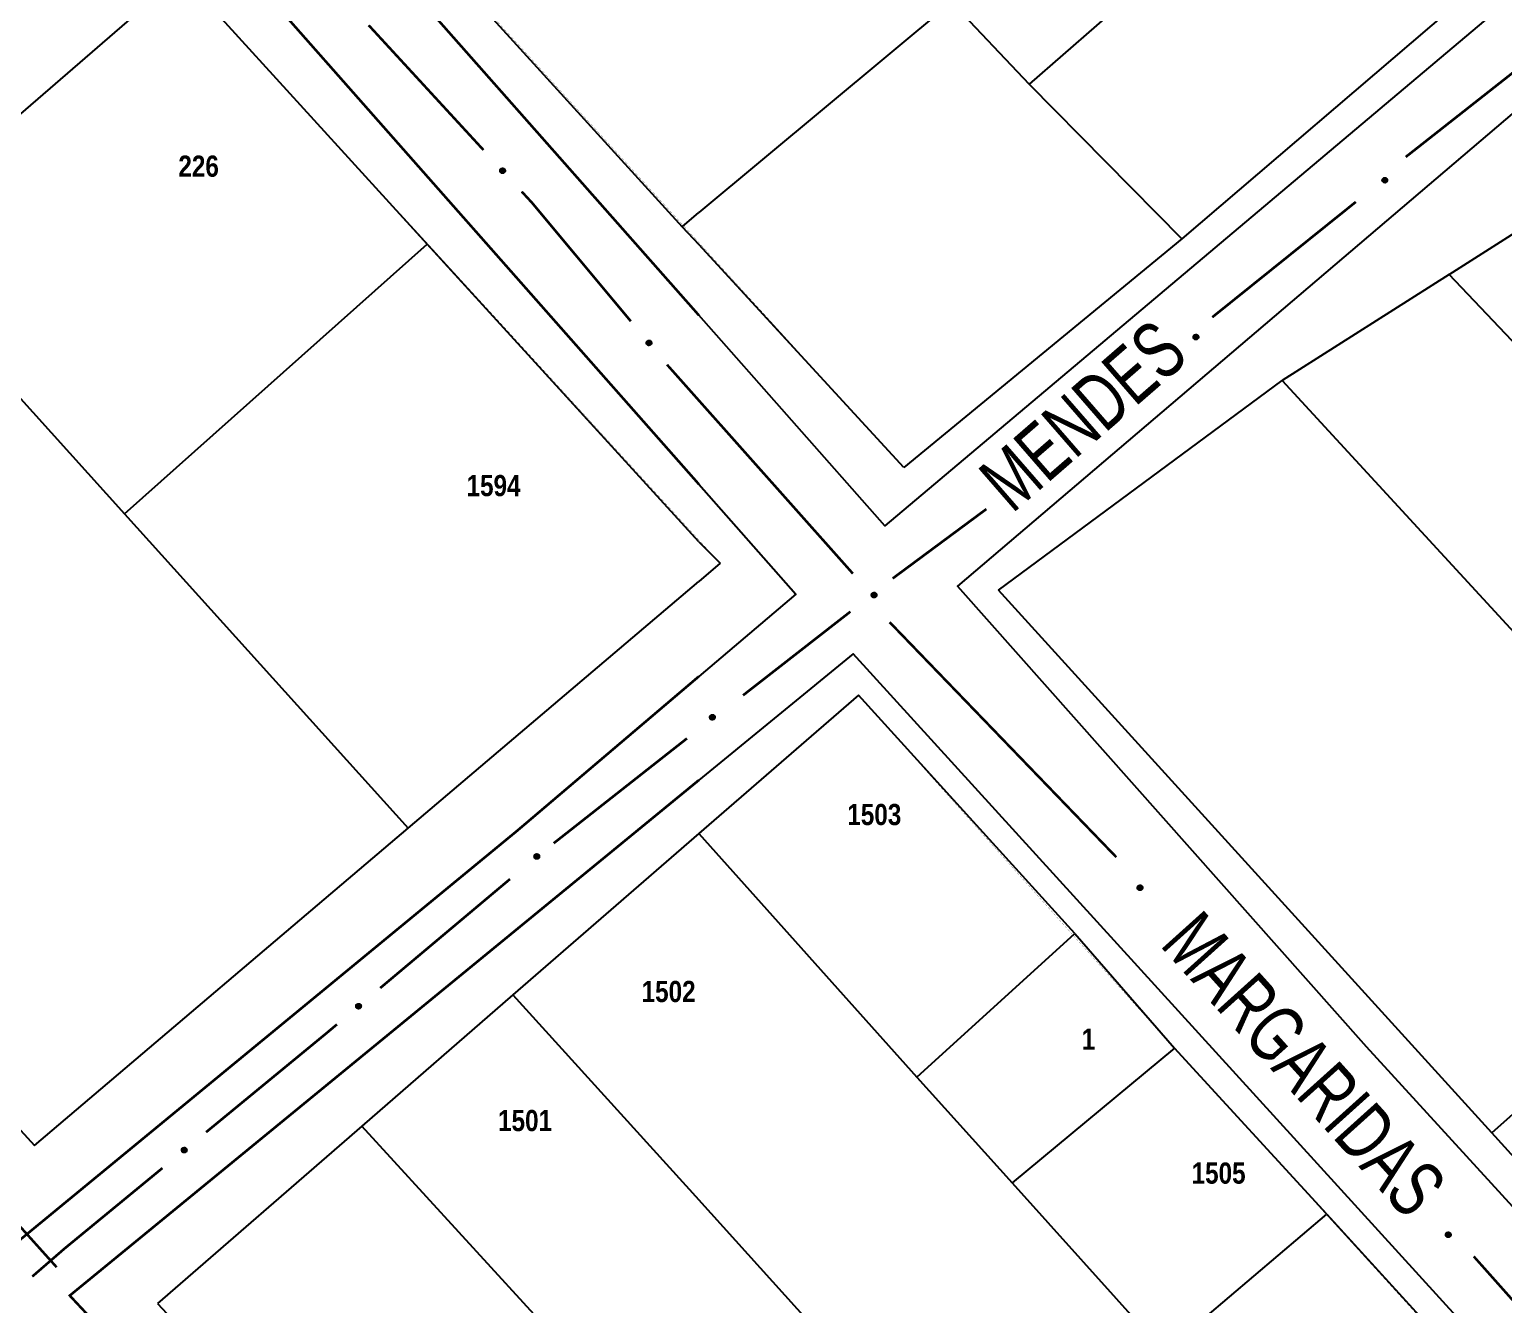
# Model space of a CAD drawing. Extents: x 201549 to 203722, y 4857623 to 4859778.
# Drawn here: x 203430.5 to 203534.8, y 4858396.6 to 4858486.9 of the extents above; entities that cross this region are included whole.
import ezdxf
from ezdxf.enums import TextEntityAlignment as Align

# ---------------------------------------------------------------- set-up
doc = ezdxf.new("R2010")
doc.units = 0
doc.header["$LTSCALE"] = 1.5
doc.header["$MEASUREMENT"] = 0
for name, color, linetype in [('CD-MALHA-LOTES', 40, 'CONTINUOUS'), ('HD-VALAS-DRENOS', 170, 'CONTINUOUS'), ('RU-QUADRAS', 6, 'CONTINUOUS'), ('SV-EIXO-RUA-N-PAV', 6, 'CONTINUOUS'), ('SV-RUA-NAO-PAV-S-GUIA-C-GUIA', 7, 'CONTINUOUS'), ('SV-TXT-RUA-N-PAV-S-GUIA-C-GUIA', 7, 'CONTINUOUS'), ('Th_NmrPort', 1, 'CONTINUOUS')]:
    doc.layers.add(name, color=color, linetype=linetype)
doc.styles.add('ARIAL', font='ARIAL.TTF')
doc.styles.get("Standard").update_dxf_attribs({"font": 'swisscbo.ttf'})

msp = doc.modelspace()

# ---------------------------------------------------------------- linework, layer by layer
at = {"layer": 'CD-MALHA-LOTES', "linetype": 'Continuous'}
for p, q in [((203520.73, 4858500.02), (203501.25, 4858483.02)), ((203459.65, 4858491.67), (203476.68, 4858472.92)), ((203419.65, 4858472.07), (203441.26, 4858490.77)), ((203458.64, 4858471.69), (203441.26, 4858490.77)), ((203495.76, 4858488.82), (203477.87, 4858473.93)), ((203495.76, 4858488.82), (203501.25, 4858483.02)), ((203531.06, 4858488.29), (203512.05, 4858472.05)), ((203501.25, 4858483.02), (203512.05, 4858472.05)), ((203530.97, 4858469.54), (203540.27, 4858475.44)), ((203476.68, 4858472.92), (203477.87, 4858473.93)), ((203419.65, 4858472.07), (203437.21, 4858452.59)), ((203476.68, 4858472.92), (203477.87, 4858471.67)), ((203512.05, 4858472.05), (203492.39, 4858455.87)), ((203437.21, 4858452.59), (203458.64, 4858471.69)), ((203477.87, 4858450.6), (203458.64, 4858471.69)), ((203492.39, 4858455.87), (203477.87, 4858471.67)), ((203530.97, 4858469.54), (203519.17, 4858462.04)), ((203553.88, 4858445.4), (203530.97, 4858469.54)), ((203499.08, 4858447.19), (203519.17, 4858462.04)), ((203519.17, 4858462.04), (203542.54, 4858436.61)), ((203437.21, 4858452.59), (203457.29, 4858430.32)), ((203477.87, 4858450.6), (203479.38, 4858449.09)), ((203479.38, 4858449.09), (203477.87, 4858447.79)), ((203392.97, 4858448.99), (203430.84, 4858407.87)), ((203457.29, 4858430.32), (203477.87, 4858447.79)), ((203533.99, 4858408.75), (203499.08, 4858447.19)), ((203489.17, 4858439.74), (203477.86, 4858429.95)), ((203504.48, 4858422.86), (203489.17, 4858439.74)), ((203430.84, 4858407.87), (203457.29, 4858430.32)), ((203477.86, 4858429.95), (203464.71, 4858418.52)), ((203477.86, 4858429.95), (203493.29, 4858412.71)), ((203533.99, 4858408.75), (203552.75, 4858425.5)), ((203493.29, 4858412.71), (203504.48, 4858422.86)), ((203504.48, 4858422.86), (203511.53, 4858414.75)), ((203464.71, 4858418.52), (203454.01, 4858409.23)), ((203464.71, 4858418.52), (203477.87, 4858404.01)), ((203511.53, 4858414.75), (203500.05, 4858405.21)), ((203522.33, 4858403), (203511.53, 4858414.75)), ((203493.29, 4858412.71), (203500.05, 4858405.21)), ((203454.01, 4858409.23), (203439.56, 4858396.68)), ((203475.13, 4858386.18), (203454.01, 4858409.23)), ((203541.68, 4858400.28), (203533.99, 4858408.75)), ((203500.05, 4858405.21), (203510.82, 4858393.24)), ((203485.72, 4858395.3), (203477.87, 4858404.01)), ((203510.82, 4858393.24), (203522.33, 4858403)), ((203522.33, 4858403), (203530.69, 4858393.82)), ((203439.56, 4858396.68), (203460.93, 4858373.78))]:
    msp.add_line(p, q, dxfattribs=at)
at = {"layer": 'HD-VALAS-DRENOS', "const_width": 0.18}
msp.add_lwpolyline([(203432.414344, 4858399.238657), (203407.524924, 4858426.952882), (203369.737148, 4858469.473044)], dxfattribs=at)
at = {"layer": 'RU-QUADRAS', "linetype": 'Continuous'}
for points in [[(203373.08, 4858586.75, 0.01, 0.01, 0), (203409.89, 4858620.94, 0.01, 0.01, -0.004572116), (203531.06, 4858488.29, 0.01, 0.01, -0.0091874441), (203492.39, 4858455.87, 0.01, 0.01, 0)], [(203315.7, 4858533.48, 0.01, 0.01, 0), (203363.26, 4858577.71, 0.01, 0.01, 0.0047833237), (203479.38, 4858449.09, 0.01, 0.01, 0), (203430.84, 4858407.87, 0.01, 0.01, -0.0035769616)], [(203499.08, 4858447.19, 0.01, 0.01, 0), (203519.17, 4858462.04, 0.01, 0.01, 0), (203540.27, 4858475.44, 0.01, 0.01, 0), (203639.09, 4858367.97, 0.01, 0.01, 0), (203647.12, 4858358.55, 0.01, 0.01, 0), (203670.04, 4858332.85, 0.01, 0.01, -0.0187571394), (203652.09, 4858317.14, 0.01, 0.01, 0), (203633.3, 4858299.16, 0.01, 0.01, 0)], [(203439.56, 4858396.68, 0.01, 0.01, 0), (203489.17, 4858439.74, 0.01, 0.01, 0.0065554395), (203549.81, 4858373.08, 0.01, 0.01, 0), (203609.25, 4858306.92, 0.01, 0.01, 0), (203620.28, 4858293.85, 0.01, 0.01, 0), (203621.27, 4858292.05, 0.01, 0.01, 0), (203621.02, 4858289.82, 0.01, 0.01, 0), (203619.04, 4858286.11, 0.01, 0.01, 0), (203615.33, 4858281.91, 0.01, 0.01, 0), (203595.99, 4858263.94, 0.01, 0.01, 0), (203575.2, 4858246.49, 0.01, 0.01, 0.0119386036)]]:
    msp.add_lwpolyline(points, format="xyseb", close=True, dxfattribs=at)
at = {"layer": 'SV-EIXO-RUA-N-PAV', "const_width": 0.18}
for points in [[(203454.501525, 4858487.182565), (203462.624807, 4858478.350108)], [(203527.904355, 4858477.854805), (203537.333967, 4858485.276558)], [(203465.332568, 4858475.405956), (203466.009508, 4858474.669918)], [(203466.009508, 4858474.669918), (203466.062455, 4858474.612348)], [(203466.062455, 4858474.612348), (203473.055534, 4858466.222937)], [(203514.211422, 4858466.506703), (203524.372389, 4858474.674031)], [(203475.616682, 4858463.150394), (203488.771608, 4858448.356803)], [(203491.590136, 4858448.011289), (203498.221756, 4858452.925406)], [(203480.998772, 4858439.736825), (203488.59522, 4858445.66106)], [(203491.376214, 4858444.913259), (203507.417307, 4858428.279392)], [(203467.597178, 4858429.261656), (203477.02679, 4858436.683409)], [(203455.315424, 4858419.00806), (203464.503882, 4858426.726365)], [(203450.714634, 4858415.1568), (203451.484099, 4858415.789747)], [(203451.484099, 4858415.789747), (203452.252604, 4858416.435292)], [(203442.991737, 4858408.804095), (203450.714634, 4858415.1568)], [(203432.981569, 4858400.569924), (203439.902578, 4858406.263013)], [(203430.68554, 4858398.580033), (203432.952607, 4858400.544824)], [(203432.952607, 4858400.544824), (203432.981569, 4858400.569924)], [(203532.719137, 4858400.008398), (203545.874063, 4858385.214807)]]:
    msp.add_lwpolyline(points, dxfattribs=at)
at = {"layer": 'SV-EIXO-RUA-N-PAV'}
for points in [[(203463.962448, 4858477.058304), (203464.011337, 4858477.056953), (203464.053079, 4858477.045794), (203464.085216, 4858477.026467), (203464.10916, 4858477.001983), (203464.130835, 4858476.974176), (203464.146503, 4858476.941319), (203464.155815, 4858476.901), (203464.154804, 4858476.851947), (203464.140562, 4858476.809938), (203464.123299, 4858476.777418), (203464.099207, 4858476.75098), (203464.071841, 4858476.730376), (203464.037173, 4858476.71523), (203463.996221, 4858476.706193), (203463.946921, 4858476.708403), (203463.906074, 4858476.719624), (203463.875481, 4858476.739134), (203463.849055, 4858476.763524), (203463.827267, 4858476.792178), (203463.812073, 4858476.824519), (203463.803048, 4858476.865768), (203463.805874, 4858476.914398), (203463.8166, 4858476.955266), (203463.835676, 4858476.986125), (203463.860273, 4858477.0116), (203463.887899, 4858477.033679), (203463.920272, 4858477.050804), (203463.962448, 4858477.058304)], [(203526.404681, 4858476.387591), (203526.453587, 4858476.387165), (203526.495533, 4858476.376797), (203526.528029, 4858476.358081), (203526.552432, 4858476.334054), (203526.574629, 4858476.306662), (203526.590915, 4858476.274107), (203526.600988, 4858476.233971), (203526.600904, 4858476.184908), (203526.58746, 4858476.142637), (203526.570815, 4858476.109797), (203526.547226, 4858476.082908), (203526.520255, 4858476.06179), (203526.485879, 4858476.045991), (203526.445106, 4858476.036181), (203526.395773, 4858476.037459), (203526.35472, 4858476.047905), (203526.323764, 4858476.066834), (203526.296882, 4858476.090719), (203526.274556, 4858476.118956), (203526.258753, 4858476.151005), (203526.24895, 4858476.192075), (203526.250857, 4858476.24075), (203526.260808, 4858476.281814), (203526.279297, 4858476.313028), (203526.303408, 4858476.338964), (203526.330611, 4858476.361561), (203526.362655, 4858476.379295), (203526.404681, 4858476.387591)], [(203474.328668, 4858464.867515), (203474.377434, 4858464.863784), (203474.418583, 4858464.850605), (203474.449739, 4858464.829736), (203474.472463, 4858464.804115), (203474.492758, 4858464.775285), (203474.506807, 4858464.741704), (203474.514144, 4858464.700979), (203474.510745, 4858464.652034), (203474.494474, 4858464.610768), (203474.475648, 4858464.579127), (203474.450296, 4858464.553894), (203474.421959, 4858464.534648), (203474.386595, 4858464.521208), (203474.345251, 4858464.514176), (203474.296118, 4858464.518785), (203474.255865, 4858464.531982), (203474.226259, 4858464.552959), (203474.201052, 4858464.578607), (203474.180685, 4858464.608288), (203474.167085, 4858464.641331), (203474.160079, 4858464.68297), (203474.165271, 4858464.731405), (203474.177975, 4858464.771702), (203474.198531, 4858464.801595), (203474.22434, 4858464.825843), (203474.253009, 4858464.84655), (203474.286177, 4858464.862078), (203474.328668, 4858464.867515)], [(203513.03449, 4858465.277419), (203513.083396, 4858465.276993), (203513.125342, 4858465.266625), (203513.157838, 4858465.247909), (203513.182241, 4858465.223882), (203513.204438, 4858465.19649), (203513.220724, 4858465.163935), (203513.230797, 4858465.123799), (203513.230713, 4858465.074736), (203513.217269, 4858465.032465), (203513.200624, 4858464.999625), (203513.177035, 4858464.972736), (203513.150064, 4858464.951618), (203513.115688, 4858464.935819), (203513.074915, 4858464.926009), (203513.025582, 4858464.927287), (203512.984529, 4858464.937733), (203512.953573, 4858464.956662), (203512.926691, 4858464.980547), (203512.904365, 4858465.008784), (203512.888562, 4858465.040833), (203512.878759, 4858465.081903), (203512.880666, 4858465.130578), (203512.890617, 4858465.171642), (203512.909106, 4858465.202856), (203512.933217, 4858465.228792), (203512.96042, 4858465.251389), (203512.992464, 4858465.269123), (203513.03449, 4858465.277419)], [(203490.251696, 4858447.009736), (203490.300602, 4858447.00931), (203490.342548, 4858446.998942), (203490.375044, 4858446.980226), (203490.399447, 4858446.956199), (203490.421644, 4858446.928807), (203490.43793, 4858446.896252), (203490.448003, 4858446.856116), (203490.447919, 4858446.807053), (203490.434475, 4858446.764782), (203490.41783, 4858446.731942), (203490.394241, 4858446.705053), (203490.36727, 4858446.683935), (203490.332894, 4858446.668136), (203490.292121, 4858446.658326), (203490.242788, 4858446.659604), (203490.201735, 4858446.67005), (203490.170779, 4858446.688979), (203490.143897, 4858446.712864), (203490.121571, 4858446.741101), (203490.105768, 4858446.77315), (203490.095965, 4858446.81422), (203490.097872, 4858446.862895), (203490.107823, 4858446.903959), (203490.126312, 4858446.935173), (203490.150423, 4858446.961109), (203490.177626, 4858446.983706), (203490.20967, 4858447.00144), (203490.251696, 4858447.009736)], [(203478.806808, 4858438.356628), (203478.855714, 4858438.356202), (203478.89766, 4858438.345834), (203478.930156, 4858438.327118), (203478.954559, 4858438.303091), (203478.976756, 4858438.275699), (203478.993042, 4858438.243144), (203479.003115, 4858438.203008), (203479.003031, 4858438.153945), (203478.989587, 4858438.111674), (203478.972942, 4858438.078834), (203478.949353, 4858438.051945), (203478.922382, 4858438.030827), (203478.888006, 4858438.015028), (203478.847233, 4858438.005218), (203478.7979, 4858438.006496), (203478.756847, 4858438.016942), (203478.725891, 4858438.035871), (203478.699009, 4858438.059756), (203478.676683, 4858438.087993), (203478.66088, 4858438.120042), (203478.651077, 4858438.161112), (203478.652984, 4858438.209787), (203478.662935, 4858438.250851), (203478.681424, 4858438.282065), (203478.705535, 4858438.308001), (203478.732738, 4858438.330598), (203478.764782, 4858438.348332), (203478.806808, 4858438.356628)], [(203466.224507, 4858428.321357), (203466.229605, 4858428.369999), (203466.243933, 4858428.410762), (203466.265669, 4858428.441321), (203466.291917, 4858428.463316), (203466.321305, 4858428.482795), (203466.355267, 4858428.495896), (203466.396182, 4858428.502087), (203466.445012, 4858428.497315), (203466.485806, 4858428.479893), (203466.516905, 4858428.460186), (203466.541417, 4858428.434137), (203466.559861, 4858428.405271), (203466.572302, 4858428.369543), (203466.578172, 4858428.328018), (203466.572186, 4858428.279033), (203466.557865, 4858428.239167), (203466.536065, 4858428.210161), (203466.50972, 4858428.185685), (203466.479479, 4858428.166159), (203466.446067, 4858428.15349), (203466.404247, 4858428.147656), (203466.355978, 4858428.154205), (203466.316053, 4858428.168035), (203466.286748, 4858428.189422), (203466.263235, 4858428.215901), (203466.24334, 4858428.245139), (203466.228749, 4858428.27873), (203466.224507, 4858428.321357)], [(203509.076913, 4858426.284999), (203509.125819, 4858426.284573), (203509.167765, 4858426.274205), (203509.200261, 4858426.255489), (203509.224664, 4858426.231462), (203509.246861, 4858426.20407), (203509.263147, 4858426.171515), (203509.27322, 4858426.131379), (203509.273136, 4858426.082316), (203509.259692, 4858426.040045), (203509.243047, 4858426.007205), (203509.219458, 4858425.980316), (203509.192487, 4858425.959198), (203509.158111, 4858425.943399), (203509.117338, 4858425.933589), (203509.068005, 4858425.934867), (203509.026952, 4858425.945313), (203508.995996, 4858425.964242), (203508.969114, 4858425.988127), (203508.946788, 4858426.016364), (203508.930985, 4858426.048413), (203508.921182, 4858426.089483), (203508.923089, 4858426.138158), (203508.93304, 4858426.179222), (203508.951529, 4858426.210436), (203508.97564, 4858426.236372), (203509.002843, 4858426.258969), (203509.034887, 4858426.276703), (203509.076913, 4858426.284999)], [(203453.603194, 4858417.713551), (203453.60674, 4858417.762331), (203453.619763, 4858417.803529), (203453.640514, 4858417.834765), (203453.666049, 4858417.857585), (203453.694802, 4858417.877989), (203453.728329, 4858417.892165), (203453.769026, 4858417.899656), (203453.817984, 4858417.896443), (203453.859311, 4858417.880329), (203453.891022, 4858417.861622), (203453.916351, 4858417.836366), (203453.935705, 4858417.808102), (203453.949278, 4858417.772789), (203453.956467, 4858417.731472), (203453.952044, 4858417.682322), (203453.939, 4858417.642019), (203453.918135, 4858417.612334), (203453.892583, 4858417.587031), (203453.862979, 4858417.566552), (203453.829988, 4858417.552826), (203453.788375, 4858417.545663), (203453.739922, 4858417.550671), (203453.699576, 4858417.563222), (203453.669606, 4858417.583665), (203453.645261, 4858417.609382), (203453.624445, 4858417.637972), (203453.608792, 4858417.671081), (203453.603194, 4858417.713551)], [(203441.266264, 4858407.527292), (203441.270312, 4858407.576032), (203441.283758, 4858407.617095), (203441.30483, 4858407.648115), (203441.330599, 4858407.670671), (203441.35956, 4858407.690778), (203441.393232, 4858407.704608), (203441.434004, 4858407.711679), (203441.482926, 4858407.707961), (203441.524085, 4858407.691422), (203441.555602, 4858407.67239), (203441.580669, 4858407.646875), (203441.599731, 4858407.618413), (203441.61294, 4858407.582962), (203441.619703, 4858407.541573), (203441.614774, 4858407.492471), (203441.601315, 4858407.452305), (203441.580145, 4858407.422836), (203441.554334, 4858407.397797), (203441.524521, 4858407.377624), (203441.49139, 4858407.364239), (203441.449706, 4858407.357505), (203441.401306, 4858407.363012), (203441.361092, 4858407.375978), (203441.331334, 4858407.396728), (203441.307255, 4858407.422695), (203441.286735, 4858407.451498), (203441.271424, 4858407.484766), (203441.266264, 4858407.527292)], [(203530.897065, 4858401.714422), (203530.945971, 4858401.713996), (203530.987917, 4858401.703628), (203531.020413, 4858401.684912), (203531.044816, 4858401.660885), (203531.067013, 4858401.633493), (203531.083299, 4858401.600938), (203531.093372, 4858401.560802), (203531.093288, 4858401.511739), (203531.079844, 4858401.469468), (203531.063199, 4858401.436628), (203531.03961, 4858401.409739), (203531.012639, 4858401.388621), (203530.978263, 4858401.372822), (203530.93749, 4858401.363012), (203530.888157, 4858401.36429), (203530.847104, 4858401.374736), (203530.816148, 4858401.393665), (203530.789266, 4858401.41755), (203530.76694, 4858401.445787), (203530.751137, 4858401.477836), (203530.741334, 4858401.518906), (203530.743241, 4858401.567581), (203530.753192, 4858401.608645), (203530.771681, 4858401.639859), (203530.795792, 4858401.665795), (203530.822995, 4858401.688392), (203530.855039, 4858401.706126), (203530.897065, 4858401.714422)]]:
    msp.add_lwpolyline(points, close=True, dxfattribs=at)
for points in [[(203463.803048, 4858476.865768), (203463.996221, 4858476.706193)], [(203463.805874, 4858476.914398), (203464.037173, 4858476.71523)], [(203463.808186, 4858476.888292), (203464.014259, 4858476.712606)], [(203463.811969, 4858476.932556), (203464.050533, 4858476.725574)], [(203463.812073, 4858476.824519), (203463.946921, 4858476.708403)], [(203463.813039, 4858476.842701), (203463.965978, 4858476.712694)], [(203463.8166, 4858476.955266), (203464.071841, 4858476.730376)], [(203463.823075, 4858476.805584), (203463.921794, 4858476.718405)], [(203463.827267, 4858476.792178), (203463.906074, 4858476.719624)], [(203463.827921, 4858476.96762), (203464.083112, 4858476.74256)], [(203463.835676, 4858476.986125), (203464.099207, 4858476.75098)], [(203463.849416, 4858476.996658), (203464.10814, 4858476.763725)], [(203463.860273, 4858477.0116), (203464.123299, 4858476.777418)], [(203463.877456, 4858477.020594), (203464.129876, 4858476.798547)], [(203463.887899, 4858477.033679), (203464.140562, 4858476.809938)], [(203463.907183, 4858477.038665), (203464.144904, 4858476.834615)], [(203463.920272, 4858477.050804), (203464.154804, 4858476.851947)], [(203463.940605, 4858477.052718), (203464.151539, 4858476.877794)], [(203463.962448, 4858477.058304), (203464.155815, 4858476.901)], [(203463.989048, 4858477.056486), (203464.145843, 4858476.926318)], [(203464.011337, 4858477.056953), (203464.146503, 4858476.941319)], [(203464.03516, 4858477.050695), (203464.13195, 4858476.963596)], [(203464.053079, 4858477.045794), (203464.130835, 4858476.974176)], [(203526.24895, 4858476.192075), (203526.445106, 4858476.036181)], [(203526.250857, 4858476.24075), (203526.485879, 4858476.045991)], [(203526.253662, 4858476.214693), (203526.46302, 4858476.042934)], [(203526.256607, 4858476.259021), (203526.499041, 4858476.056586)], [(203526.260808, 4858476.281814), (203526.520255, 4858476.06179)], [(203526.271893, 4858476.29438), (203526.531293, 4858476.074185)], [(203526.279297, 4858476.313028), (203526.547226, 4858476.082908)], [(203526.292835, 4858476.323819), (203526.555916, 4858476.095819)], [(203526.303408, 4858476.338964), (203526.570815, 4858476.109797)], [(203526.320418, 4858476.348281), (203526.57699, 4858476.131046)], [(203526.330611, 4858476.361561), (203526.58746, 4858476.142637)], [(203526.349798, 4858476.36691), (203526.591334, 4858476.167392)], [(203526.362655, 4858476.379295), (203526.600904, 4858476.184908)], [(203526.382948, 4858476.381593), (203526.597151, 4858476.210689)], [(203526.404681, 4858476.387591), (203526.600988, 4858476.233971)], [(203526.431311, 4858476.386276), (203526.590539, 4858476.259096)], [(203526.453587, 4858476.387165), (203526.590915, 4858476.274107)], [(203526.477524, 4858476.381358), (203526.575944, 4858476.296104)], [(203526.495533, 4858476.376797), (203526.574629, 4858476.306662)], [(203526.258753, 4858476.151005), (203526.395773, 4858476.037459)], [(203526.259376, 4858476.169202), (203526.414745, 4858476.042109)], [(203526.270112, 4858476.132281), (203526.370461, 4858476.046984)], [(203526.274556, 4858476.118956), (203526.35472, 4858476.047905)], [(203474.165271, 4858464.731405), (203474.386595, 4858464.521208)], [(203474.172243, 4858464.749245), (203474.400443, 4858464.530889)], [(203474.177975, 4858464.771702), (203474.421959, 4858464.534648)], [(203474.189884, 4858464.783491), (203474.43381, 4858464.546268)], [(203474.198531, 4858464.801595), (203474.450296, 4858464.553894)], [(203474.212767, 4858464.811447), (203474.459839, 4858464.566188)], [(203474.22434, 4858464.825843), (203474.475648, 4858464.579127)], [(203474.241941, 4858464.833988), (203474.483246, 4858464.59991)], [(203474.253009, 4858464.84655), (203474.494474, 4858464.610768)], [(203474.272513, 4858464.85059), (203474.500013, 4858464.635204)], [(203474.286177, 4858464.862078), (203474.510745, 4858464.652034)], [(203474.306579, 4858464.862999), (203474.508743, 4858464.678009)], [(203474.328668, 4858464.867515), (203474.514144, 4858464.700979)], [(203474.355148, 4858464.864403), (203474.505417, 4858464.726752)], [(203474.377434, 4858464.863784), (203474.506807, 4858464.741704)], [(203474.418583, 4858464.850605), (203474.492758, 4858464.775285)], [(203512.878759, 4858465.081903), (203513.074915, 4858464.926009)], [(203512.880666, 4858465.130578), (203513.115688, 4858464.935819)], [(203512.883471, 4858465.104521), (203513.092829, 4858464.932762)], [(203512.886416, 4858465.148849), (203513.12885, 4858464.946414)], [(203512.888562, 4858465.040833), (203513.025582, 4858464.927287)], [(203512.889185, 4858465.05903), (203513.044554, 4858464.931937)], [(203512.890617, 4858465.171642), (203513.150064, 4858464.951618)], [(203512.899921, 4858465.022109), (203513.00027, 4858464.936812)], [(203512.901702, 4858465.184208), (203513.161102, 4858464.964013)], [(203512.904365, 4858465.008784), (203512.984529, 4858464.937733)], [(203512.909106, 4858465.202856), (203513.177035, 4858464.972736)], [(203512.922644, 4858465.213647), (203513.185725, 4858464.985647)], [(203512.933217, 4858465.228792), (203513.200624, 4858464.999625)], [(203512.950227, 4858465.238109), (203513.206799, 4858465.020874)], [(203512.96042, 4858465.251389), (203513.217269, 4858465.032465)], [(203512.979607, 4858465.256738), (203513.221143, 4858465.05722)], [(203512.992464, 4858465.269123), (203513.230713, 4858465.074736)], [(203513.012757, 4858465.271421), (203513.22696, 4858465.100517)], [(203513.03449, 4858465.277419), (203513.230797, 4858465.123799)], [(203513.06112, 4858465.276104), (203513.220348, 4858465.148924)], [(203513.083396, 4858465.276993), (203513.220724, 4858465.163935)], [(203513.107333, 4858465.271186), (203513.205753, 4858465.185932)], [(203513.125342, 4858465.266625), (203513.204438, 4858465.19649)], [(203474.160079, 4858464.68297), (203474.345251, 4858464.514176)], [(203474.166309, 4858464.705218), (203474.363581, 4858464.519703)], [(203474.167085, 4858464.641331), (203474.296118, 4858464.518785)], [(203474.168936, 4858464.659444), (203474.31536, 4858464.522142)], [(203474.177152, 4858464.621883), (203474.271507, 4858464.529998)], [(203474.180685, 4858464.608288), (203474.255865, 4858464.531982)], [(203490.177626, 4858446.983706), (203490.434475, 4858446.764782)], [(203490.196813, 4858446.989055), (203490.438349, 4858446.789537)], [(203490.20967, 4858447.00144), (203490.447919, 4858446.807053)], [(203490.229963, 4858447.003738), (203490.444166, 4858446.832834)], [(203490.251696, 4858447.009736), (203490.448003, 4858446.856116)], [(203490.278326, 4858447.008421), (203490.437554, 4858446.881241)], [(203490.300602, 4858447.00931), (203490.43793, 4858446.896252)], [(203490.324539, 4858447.003503), (203490.422959, 4858446.918249)], [(203490.342548, 4858446.998942), (203490.421644, 4858446.928807)], [(203490.095965, 4858446.81422), (203490.292121, 4858446.658326)], [(203490.097872, 4858446.862895), (203490.332894, 4858446.668136)], [(203490.100677, 4858446.836838), (203490.310035, 4858446.665079)], [(203490.103622, 4858446.881166), (203490.346056, 4858446.678731)], [(203490.105768, 4858446.77315), (203490.242788, 4858446.659604)], [(203490.106391, 4858446.791347), (203490.26176, 4858446.664254)], [(203490.107823, 4858446.903959), (203490.36727, 4858446.683935)], [(203490.117127, 4858446.754426), (203490.217476, 4858446.669129)], [(203490.118908, 4858446.916525), (203490.378308, 4858446.69633)], [(203490.121571, 4858446.741101), (203490.201735, 4858446.67005)], [(203490.126312, 4858446.935173), (203490.394241, 4858446.705053)], [(203490.13985, 4858446.945964), (203490.402931, 4858446.717964)], [(203490.150423, 4858446.961109), (203490.41783, 4858446.731942)], [(203490.167433, 4858446.970426), (203490.424005, 4858446.753191)], [(203478.651077, 4858438.161112), (203478.847233, 4858438.005218)], [(203478.652984, 4858438.209787), (203478.888006, 4858438.015028)], [(203478.655789, 4858438.18373), (203478.865147, 4858438.011971)], [(203478.658734, 4858438.228058), (203478.901168, 4858438.025623)], [(203478.66088, 4858438.120042), (203478.7979, 4858438.006496)], [(203478.661503, 4858438.138239), (203478.816872, 4858438.011146)], [(203478.662935, 4858438.250851), (203478.922382, 4858438.030827)], [(203478.672239, 4858438.101318), (203478.772588, 4858438.016021)], [(203478.67402, 4858438.263417), (203478.93342, 4858438.043222)], [(203478.676683, 4858438.087993), (203478.756847, 4858438.016942)], [(203478.681424, 4858438.282065), (203478.949353, 4858438.051945)], [(203478.694962, 4858438.292856), (203478.958043, 4858438.064856)], [(203478.705535, 4858438.308001), (203478.972942, 4858438.078834)], [(203478.722545, 4858438.317318), (203478.979117, 4858438.100083)], [(203478.732738, 4858438.330598), (203478.989587, 4858438.111674)], [(203478.751925, 4858438.335947), (203478.993461, 4858438.136429)], [(203478.764782, 4858438.348332), (203479.003031, 4858438.153945)], [(203478.785075, 4858438.35063), (203478.999278, 4858438.179726)], [(203478.806808, 4858438.356628), (203479.003115, 4858438.203008)], [(203478.833438, 4858438.355313), (203478.992666, 4858438.228133)], [(203478.855714, 4858438.356202), (203478.993042, 4858438.243144)], [(203478.879651, 4858438.350395), (203478.978071, 4858438.265141)], [(203478.89766, 4858438.345834), (203478.976756, 4858438.275699)], [(203466.224507, 4858428.321357), (203466.396182, 4858428.502087)], [(203466.22836, 4858428.34774), (203466.370174, 4858428.494086)], [(203466.228401, 4858428.299151), (203466.418991, 4858428.496043)], [(203466.228749, 4858428.27873), (203466.445012, 4858428.497315)], [(203466.229605, 4858428.369999), (203466.355267, 4858428.495896)], [(203466.237672, 4858428.393271), (203466.33194, 4858428.483095)], [(203466.239849, 4858428.264749), (203466.461534, 4858428.486116)], [(203466.24334, 4858428.245139), (203466.485806, 4858428.479893)], [(203466.243933, 4858428.410762), (203466.321305, 4858428.482795)], [(203466.255586, 4858428.233723), (203466.496343, 4858428.468364)], [(203466.263235, 4858428.215901), (203466.516905, 4858428.460186)], [(203466.2773, 4858428.203929), (203466.529395, 4858428.444021)], [(203466.286748, 4858428.189422), (203466.541417, 4858428.434137)], [(203466.304603, 4858428.18027), (203466.548577, 4858428.417443)], [(203466.316053, 4858428.168035), (203466.559861, 4858428.405271)], [(203466.33834, 4858428.161675), (203466.563014, 4858428.383657)], [(203466.355978, 4858428.154205), (203466.572302, 4858428.369543)], [(203466.382184, 4858428.154508), (203466.573161, 4858428.346496)], [(203466.404247, 4858428.147656), (203466.578172, 4858428.328018)], [(203466.428013, 4858428.155849), (203466.56937, 4858428.298363)], [(203466.446067, 4858428.15349), (203466.572186, 4858428.279033)], [(203466.46579, 4858428.163008), (203466.560286, 4858428.254748)], [(203466.479479, 4858428.166159), (203466.557865, 4858428.239167)], [(203508.923089, 4858426.138158), (203509.158111, 4858425.943399)], [(203508.925894, 4858426.112101), (203509.135252, 4858425.940342)], [(203508.928839, 4858426.156429), (203509.171273, 4858425.953994)], [(203508.93304, 4858426.179222), (203509.192487, 4858425.959198)], [(203508.944125, 4858426.191788), (203509.203525, 4858425.971593)], [(203508.951529, 4858426.210436), (203509.219458, 4858425.980316)], [(203508.965067, 4858426.221227), (203509.228148, 4858425.993227)], [(203508.97564, 4858426.236372), (203509.243047, 4858426.007205)], [(203508.99265, 4858426.245689), (203509.249222, 4858426.028454)], [(203509.002843, 4858426.258969), (203509.259692, 4858426.040045)], [(203509.02203, 4858426.264318), (203509.263566, 4858426.0648)], [(203509.034887, 4858426.276703), (203509.273136, 4858426.082316)], [(203509.05518, 4858426.279001), (203509.269383, 4858426.108097)], [(203509.076913, 4858426.284999), (203509.27322, 4858426.131379)], [(203509.103543, 4858426.283684), (203509.262771, 4858426.156504)], [(203509.125819, 4858426.284573), (203509.263147, 4858426.171515)], [(203509.149756, 4858426.278766), (203509.248176, 4858426.193512)], [(203509.167765, 4858426.274205), (203509.246861, 4858426.20407)], [(203508.921182, 4858426.089483), (203509.117338, 4858425.933589)], [(203508.930985, 4858426.048413), (203509.068005, 4858425.934867)], [(203508.931608, 4858426.06661), (203509.086977, 4858425.939517)], [(203508.942344, 4858426.029689), (203509.042693, 4858425.944392)], [(203508.946788, 4858426.016364), (203509.026952, 4858425.945313)], [(203453.603194, 4858417.713551), (203453.769026, 4858417.899656)], [(203453.606205, 4858417.740043), (203453.743286, 4858417.890832)], [(203453.60674, 4858417.762331), (203453.728329, 4858417.892165)], [(203453.607793, 4858417.69148), (203453.792016, 4858417.894342)], [(203453.608792, 4858417.671081), (203453.817984, 4858417.896443)], [(203453.614062, 4858417.785848), (203453.705421, 4858417.878628)], [(203453.619763, 4858417.803529), (203453.694802, 4858417.877989)], [(203453.620331, 4858417.65746), (203453.834854, 4858417.885775)], [(203453.624445, 4858417.637972), (203453.859311, 4858417.880329)], [(203453.637048, 4858417.626952), (203453.870211, 4858417.869141)], [(203453.645261, 4858417.609382), (203453.891022, 4858417.861622)], [(203453.6597, 4858417.597864), (203453.904021, 4858417.845863)], [(203453.669606, 4858417.583665), (203453.916351, 4858417.836366)], [(203453.687743, 4858417.575087), (203453.92404, 4858417.819909)], [(203453.699576, 4858417.563222), (203453.935705, 4858417.808102)], [(203453.722055, 4858417.557575), (203453.939545, 4858417.7866)], [(203453.739922, 4858417.550671), (203453.949278, 4858417.772789)], [(203453.766105, 4858417.551808), (203453.950871, 4858417.749781)], [(203453.788375, 4858417.545663), (203453.956467, 4858417.731472)], [(203453.811868, 4858417.554608), (203453.948614, 4858417.701552)], [(203453.829988, 4858417.552826), (203453.952044, 4858417.682322)], [(203453.849398, 4858417.562967), (203453.940924, 4858417.657669)], [(203453.862979, 4858417.566552), (203453.939, 4858417.642019)], [(203441.266264, 4858407.527292), (203441.434004, 4858407.711679)], [(203441.269548, 4858407.553751), (203441.408174, 4858407.70312)], [(203441.270312, 4858407.576032), (203441.393232, 4858407.704608)], [(203441.270635, 4858407.505174), (203441.456938, 4858407.706129)], [(203441.271424, 4858407.484766), (203441.482926, 4858407.707961)], [(203441.277876, 4858407.599473), (203441.370186, 4858407.691307)], [(203441.282822, 4858407.471028), (203441.499685, 4858407.69712)], [(203441.283758, 4858407.617095), (203441.35956, 4858407.690778)], [(203441.286735, 4858407.451498), (203441.524085, 4858407.691422)], [(203441.299224, 4858407.440348), (203441.534869, 4858407.680123)], [(203441.307255, 4858407.422695), (203441.555602, 4858407.67239)], [(203441.321575, 4858407.411029), (203441.568438, 4858407.656498)], [(203441.331334, 4858407.396728), (203441.580669, 4858407.646875)], [(203441.349382, 4858407.387964), (203441.588188, 4858407.630339)], [(203441.361092, 4858407.375978), (203441.599731, 4858407.618413)], [(203441.383512, 4858407.3701), (203441.603349, 4858407.596873)], [(203441.401306, 4858407.363012), (203441.61294, 4858407.582962)], [(203441.4275, 4858407.363879), (203441.614295, 4858407.559938)], [(203441.449706, 4858407.357505), (203441.619703, 4858407.541573)], [(203441.473289, 4858407.366208), (203441.611542, 4858407.511735)], [(203441.49139, 4858407.364239), (203441.614774, 4858407.492471)], [(203441.510903, 4858407.374179), (203441.6034, 4858407.467934)], [(203441.524521, 4858407.377624), (203441.601315, 4858407.452305)], [(203530.741334, 4858401.518906), (203530.93749, 4858401.363012)], [(203530.743241, 4858401.567581), (203530.978263, 4858401.372822)], [(203530.746046, 4858401.541524), (203530.955404, 4858401.369765)], [(203530.748991, 4858401.585852), (203530.991425, 4858401.383417)], [(203530.751137, 4858401.477836), (203530.888157, 4858401.36429)], [(203530.75176, 4858401.496033), (203530.907129, 4858401.36894)], [(203530.753192, 4858401.608645), (203531.012639, 4858401.388621)], [(203530.762496, 4858401.459112), (203530.862845, 4858401.373815)], [(203530.764277, 4858401.621211), (203531.023677, 4858401.401016)], [(203530.76694, 4858401.445787), (203530.847104, 4858401.374736)], [(203530.771681, 4858401.639859), (203531.03961, 4858401.409739)], [(203530.785219, 4858401.65065), (203531.0483, 4858401.42265)], [(203530.795792, 4858401.665795), (203531.063199, 4858401.436628)], [(203530.812802, 4858401.675112), (203531.069374, 4858401.457877)], [(203530.822995, 4858401.688392), (203531.079844, 4858401.469468)], [(203530.842182, 4858401.693741), (203531.083718, 4858401.494223)], [(203530.855039, 4858401.706126), (203531.093288, 4858401.511739)], [(203530.875332, 4858401.708424), (203531.089535, 4858401.53752)], [(203530.897065, 4858401.714422), (203531.093372, 4858401.560802)], [(203530.923695, 4858401.713107), (203531.082923, 4858401.585927)], [(203530.945971, 4858401.713996), (203531.083299, 4858401.600938)], [(203530.969908, 4858401.708189), (203531.068328, 4858401.622935)], [(203530.987917, 4858401.703628), (203531.067013, 4858401.633493)]]:
    msp.add_lwpolyline(points, dxfattribs=at)
at = {"layer": 'SV-RUA-NAO-PAV-S-GUIA-C-GUIA', "const_width": 0.18}
for points in [[(203477.87196, 4858552.426838), (203469.31149, 4858562.30301), (203411.43299, 4858625.175258), (203369.967355, 4858587.068411), (203441.737205, 4858507.57212), (203477.871215, 4858466.647902)], [(203477.870993, 4858441.076347), (203465.025885, 4858430.159787), (203429.226974, 4858400.693315), (203379.780883, 4858456.606186), (203310.734256, 4858532.755964), (203363.123711, 4858581.257732), (203428.790485, 4858510.321423), (203477.871111, 4858454.684544)], [(203477.870929, 4858433.730899), (203433.340823, 4858397.232458), (203444.731474, 4858385.029511), (203477.87, 4858349.527578)]]:
    msp.add_lwpolyline(points, dxfattribs=at)
at = {"layer": 'SV-RUA-NAO-PAV-S-GUIA-C-GUIA'}
for points in [[(203477.87196, 4858552.426838), (203533.862275, 4858487.831089), (203491.041237, 4858451.731959), (203477.871215, 4858466.647902)], [(203680.021674, 4858326.666512), (203674.042299, 4858333.176751), (203651.415618, 4858358.705204), (203602.171291, 4858411.776065), (203569.432577, 4858448.142429), (203537.988053, 4858483.0712), (203496.178739, 4858447.476894), (203525.107172, 4858414.861927), (203551.399711, 4858386.125417), (203570.550458, 4858365.194551), (203600.169839, 4858332.821958), (203605.854936, 4858326.667792)], [(203477.871111, 4858454.684544), (203484.731959, 4858446.907216), (203477.870993, 4858441.076347)], [(203594.401018, 4858326.66799), (203570.699183, 4858352.701658), (203540.372333, 4858386.012122), (203488.784094, 4858442.675713), (203477.870929, 4858433.730899)]]:
    msp.add_lwpolyline(points, dxfattribs=at)

# ---------------------------------------------------------------- texts
at = {"layer": 'SV-TXT-RUA-N-PAV-S-GUIA-C-GUIA', "style": 'ARIAL', "width": 0.7}
for s, rotation, p in [('MENDES', 41, (203500.047667, 4858452.562527)), ('MARGARIDAS', 312, (203510.434737, 4858422.045747))]:
    msp.add_text(s, height=4, rotation=rotation, dxfattribs=at).set_placement(p)
at = {"layer": 'Th_NmrPort', "color": 1}
for s, p in [('226', (203441.028554, 4858477.207271)), ('1594', (203461.428554, 4858454.587271)), ('1503', (203488.378554, 4858431.297271)), ('1502', (203473.818554, 4858418.767271)), ('1', (203504.968554, 4858415.387271)), ('1501', (203463.658554, 4858409.627271)), ('1505', (203512.748554, 4858405.907271))]:
    msp.add_text(s, height=1.5, dxfattribs=at).set_placement(p, align=Align.MIDDLE_LEFT)

doc.saveas('drawing.dxf')
